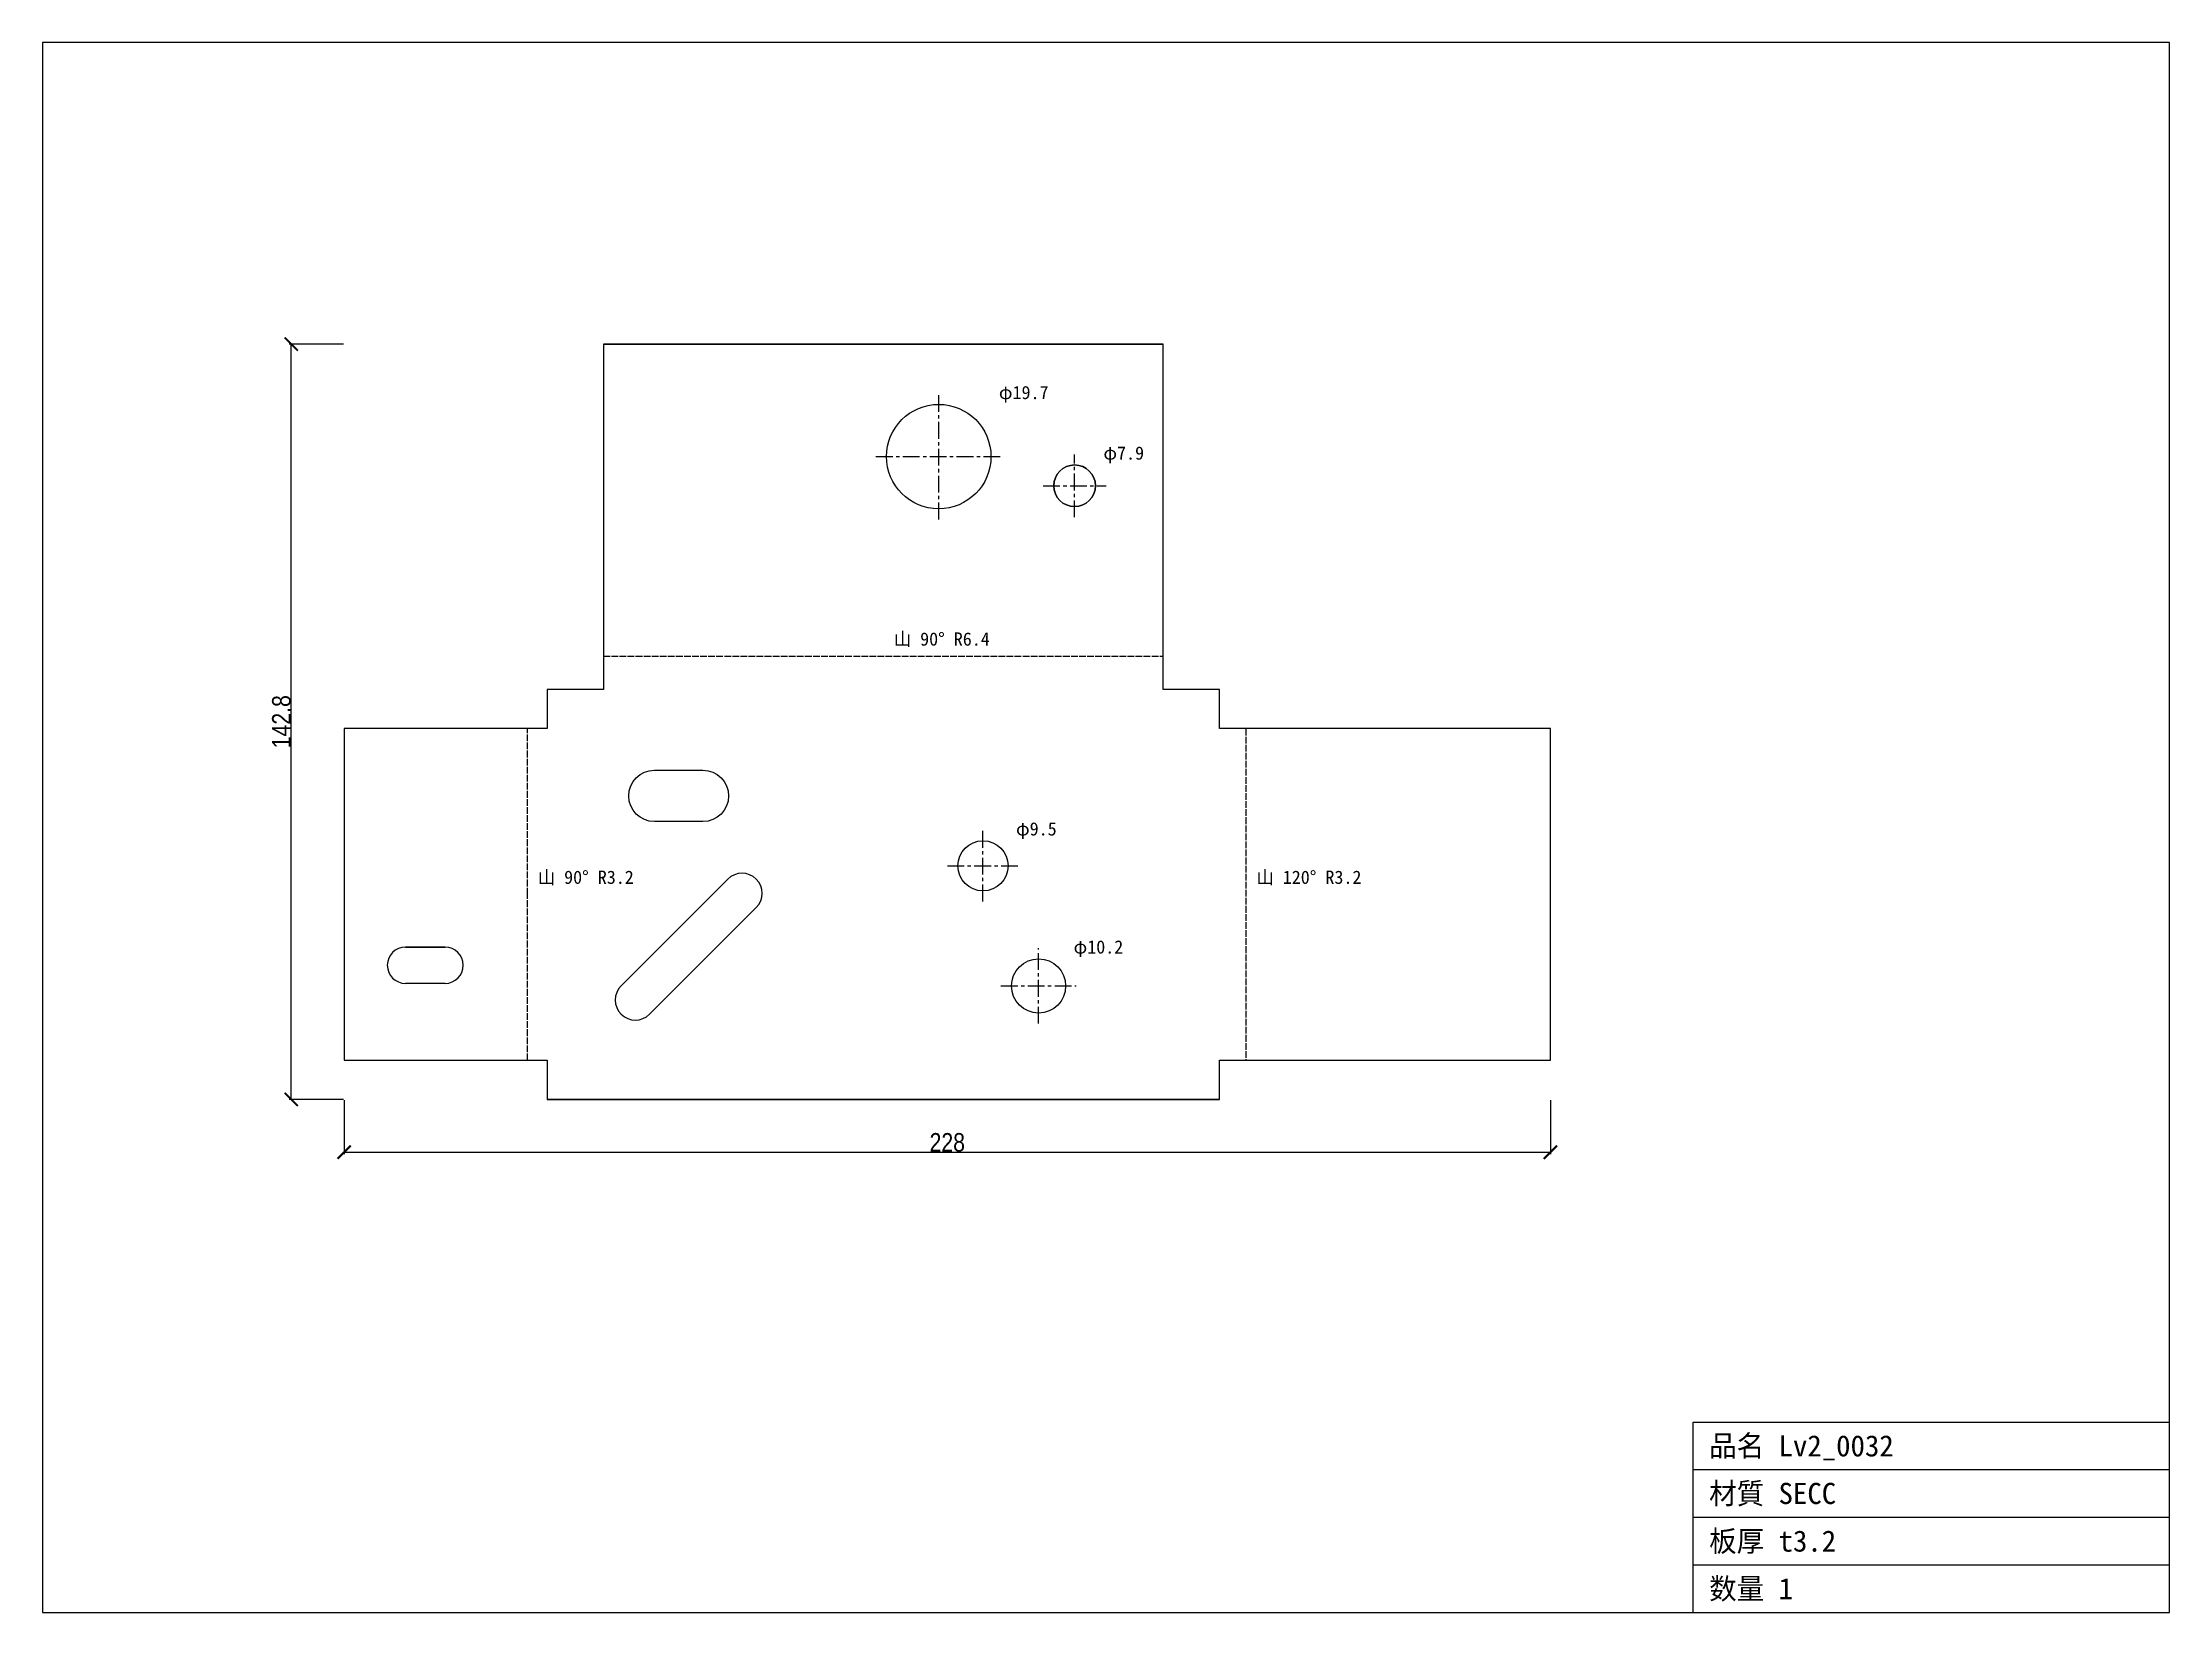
# Model space of a CAD drawing. Header units: millimetres. Extents: x -95 to 307, y -97 to 200.
import ezdxf

# ---------------------------------------------------------------- set-up
doc = ezdxf.new("R2010")
doc.units = ezdxf.units.MM
doc.linetypes.add('CENTER', pattern=[5.08, 3.175, -0.635, 0.635, -0.635])
doc.linetypes.add('DASHED', pattern=[1.524, 1.27, -0.254])
for name, color, linetype in [('1', 7, 'Continuous'), ('14', 7, 'Continuous'), ('18', 7, 'Continuous'), ('5', 7, 'Continuous'), ('7', 7, 'Continuous'), ('9', 7, 'Continuous')]:
    doc.layers.add(name, color=color, linetype=linetype)
doc.styles.add('OpenSansCondensed-Light', font='OpenSansCondensed-Light.ttf')
doc.dimstyles.new('EZDXF', dxfattribs={"dimtxt": 0.25, "dimasz": 0.175, "dimexe": 0.375, "dimexo": 0.125, "dimgap": 0.1, "dimtad": 1, "dimlfac": 100, "dimzin": 12, "dimdsep": 46, "dimtxsty": 'OpenSansCondensed-Light', "dimblk": 'ARCHTICK', "dimcen": 2.5, "dimazin": 3, "dimtfac": 0.5, "dimtmove": 2, "dimatfit": 3})

# ---------------------------------------------------------------- blocks, each defined once
blk = doc.blocks.new('HOLE_D9_47')
blk.add_circle((0, 0), 4.74)
blk = doc.blocks.new('_ARCHTICK')
at = {"color": 0, "linetype": 'BYBLOCK', "const_width": 0.15}
blk.add_lwpolyline([(-0.5, -0.5), (0.5, 0.5)], dxfattribs=at)

msp = doc.modelspace()

# ---------------------------------------------------------------- linework, layer by layer
at = {"layer": '1', "color": 7, "linetype": 'CONTINUOUS'}
for p, q in [((306.6, 199.78), (-95.41, 199.78)), ((-95.41, 199.78), (-95.41, -97)), ((306.6, -97), (306.6, 199.78)), ((216.6, -97), (216.6, -61)), ((216.6, -61), (306.6, -61)), ((216.6, -70), (306.6, -70)), ((216.6, -79), (306.6, -79)), ((216.6, -88), (306.6, -88)), ((-95.41, -97), (306.6, -97))]:
    msp.add_line(p, q, dxfattribs=at)
at = {"layer": '14', "color": 1, "linetype": 'CENTER'}
for p, q in [((73.99, 109.64), (73.99, 133.37)), ((62.12, 121.51), (85.85, 121.51)), ((99.66, 110.04), (99.66, 121.93)), ((93.72, 115.99), (105.61, 115.99)), ((82.35, 37.41), (82.35, 50.88)), ((75.62, 44.15), (89.09, 44.15)), ((92.85, 14.33), (92.85, 28.56)), ((85.74, 21.44), (99.97, 21.44))]:
    msp.add_line(p, q, dxfattribs=at)
at = {"layer": '5', "color": 7, "linetype": 'CONTINUOUS'}
for p, q in [((116.43, 142.78), (10.6, 142.78)), ((10.6, 142.78), (116.43, 142.78)), ((10.6, 142.78), (10.6, 77.48)), ((116.43, 129.36), (116.43, 142.78)), ((116.43, 123.45), (116.43, 129.36)), ((116.43, 117.35), (116.43, 123.45)), ((116.43, 77.48), (116.43, 117.35)), ((10.6, 77.48), (0, 77.48)), ((0, 77.48), (0, 70.08)), ((127.03, 77.48), (116.43, 77.48)), ((127.03, 73.96), (127.04, 77.48)), ((127.03, 72.6), (127.03, 73.96)), ((127.03, 72.55), (127.03, 72.6)), ((127.03, 70.08), (127.03, 72.56)), ((0, 70.08), (-38.4, 70.08)), ((-38.4, 70.08), (-38.4, 7.4)), ((189.6, 70.08), (127.03, 70.08)), ((189.6, 7.4), (189.6, 70.08)), ((25.81, 33.31), (34.12, 41.62)), ((39.49, 36.25), (19.33, 16.09)), ((13.96, 21.46), (25.3, 32.8)), ((25.3, 32.8), (25.81, 33.31)), ((-26.82, 28.76), (-19.3, 28.76)), ((-19.3, 28.76), (-26.82, 28.76)), ((-19.3, 21.93), (-26.82, 21.93)), ((-38.4, 7.4), (0, 7.4)), ((0, 7.4), (0, 5.74)), ((0, 5.74), (0, 0)), ((127.03, 0), (127.03, 7.4)), ((127.03, 7.4), (146.28, 7.4)), ((146.27, 7.4), (153.1, 7.4)), ((153.1, 7.4), (173.96, 7.4)), ((173.96, 7.4), (189.6, 7.4)), ((0, 0), (127.03, 0)), ((127.03, 0), (0, 0))]:
    msp.add_line(p, q, dxfattribs=at)
msp.add_lwpolyline([(20.24, 62.23), (29.42, 62.23, -1), (29.42, 52.52), (20.24, 52.52, -1)], format="xyb", close=True, dxfattribs=at)
for centre, radius in [((73.99, 121.51), 9.87), ((99.66, 115.99), 3.94), ((92.85, 21.44), 5.12)]:
    msp.add_circle(centre, radius, dxfattribs=at)
for centre, radius, start, end in [((99.66, 115.99), 3.94, 0, 180), ((99.66, 115.99), 3.94, 180, 0), ((36.81, 38.94), 3.8, -45, 135), ((-26.82, 25.34), 3.42, 90, -90), ((-19.3, 25.34), 3.42, -90, 90), ((16.65, 18.78), 3.8, 135, -45)]:
    msp.add_arc(centre, radius, start, end, dxfattribs=at)
at = {"layer": '9', "color": 3, "linetype": 'DASHED'}
for p, q in [((10.6, 83.77), (116.43, 83.77)), ((-3.77, 38.74), (-3.77, 70.08)), ((132.06, 70.08), (132.06, 7.4)), ((-3.77, 7.4), (-3.77, 38.74))]:
    msp.add_line(p, q, dxfattribs=at)

# ---------------------------------------------------------------- block references
at = {"layer": '5', "color": 7, "linetype": 'CONTINUOUS'}
msp.add_blockref('HOLE_D9_47', (82.35, 44.15), dxfattribs=at)

# ---------------------------------------------------------------- texts
at = {"layer": '18', "color": 2}
for s, height, p in [('φ19.7', 2.5, (85.35, 132.37)), ('φ7.9', 2.5, (105.11, 120.93)), ('山 90° R6.4', 2.5, (65.52, 85.77)), ('φ9.5', 2.5, (88.59, 49.88)), ('山 90° R3.2', 2.5, (-1.77, 40.74)), ('山 120° R3.2', 2.5, (134.06, 40.74)), ('φ10.2', 2.5, (99.47, 27.56)), ('品名 Lv2_0032', 4, (219.6, -67.5)), ('材質 SECC', 4, (219.6, -76.5)), ('板厚 t3.2', 4, (219.6, -85.5)), ('数量 1', 4, (219.6, -94.5))]:
    msp.add_text(s, height=height, dxfattribs=at).set_placement(p)

# ---------------------------------------------------------------- dimensions: what is measured, and where the dimension line sits
at = {"layer": '7', "color": 8}
msp.add_linear_dim(base=(-48.4, 0), p1=(-38.4, 0), p2=(-38.4, 142.78), angle=90, dimstyle='EZDXF', override={"dimtxt": 3.5, "dimasz": 2.5, "dimdec": 1, "dimlfac": 1}, dxfattribs=at).render()
msp.add_linear_dim(base=(-38.4, -10), p1=(-38.4, 0), p2=(189.6, 0), dimstyle='EZDXF', override={"dimtxt": 3.5, "dimasz": 2.5, "dimdec": 1, "dimlfac": 1}, dxfattribs=at).render()

doc.saveas('drawing.dxf')
